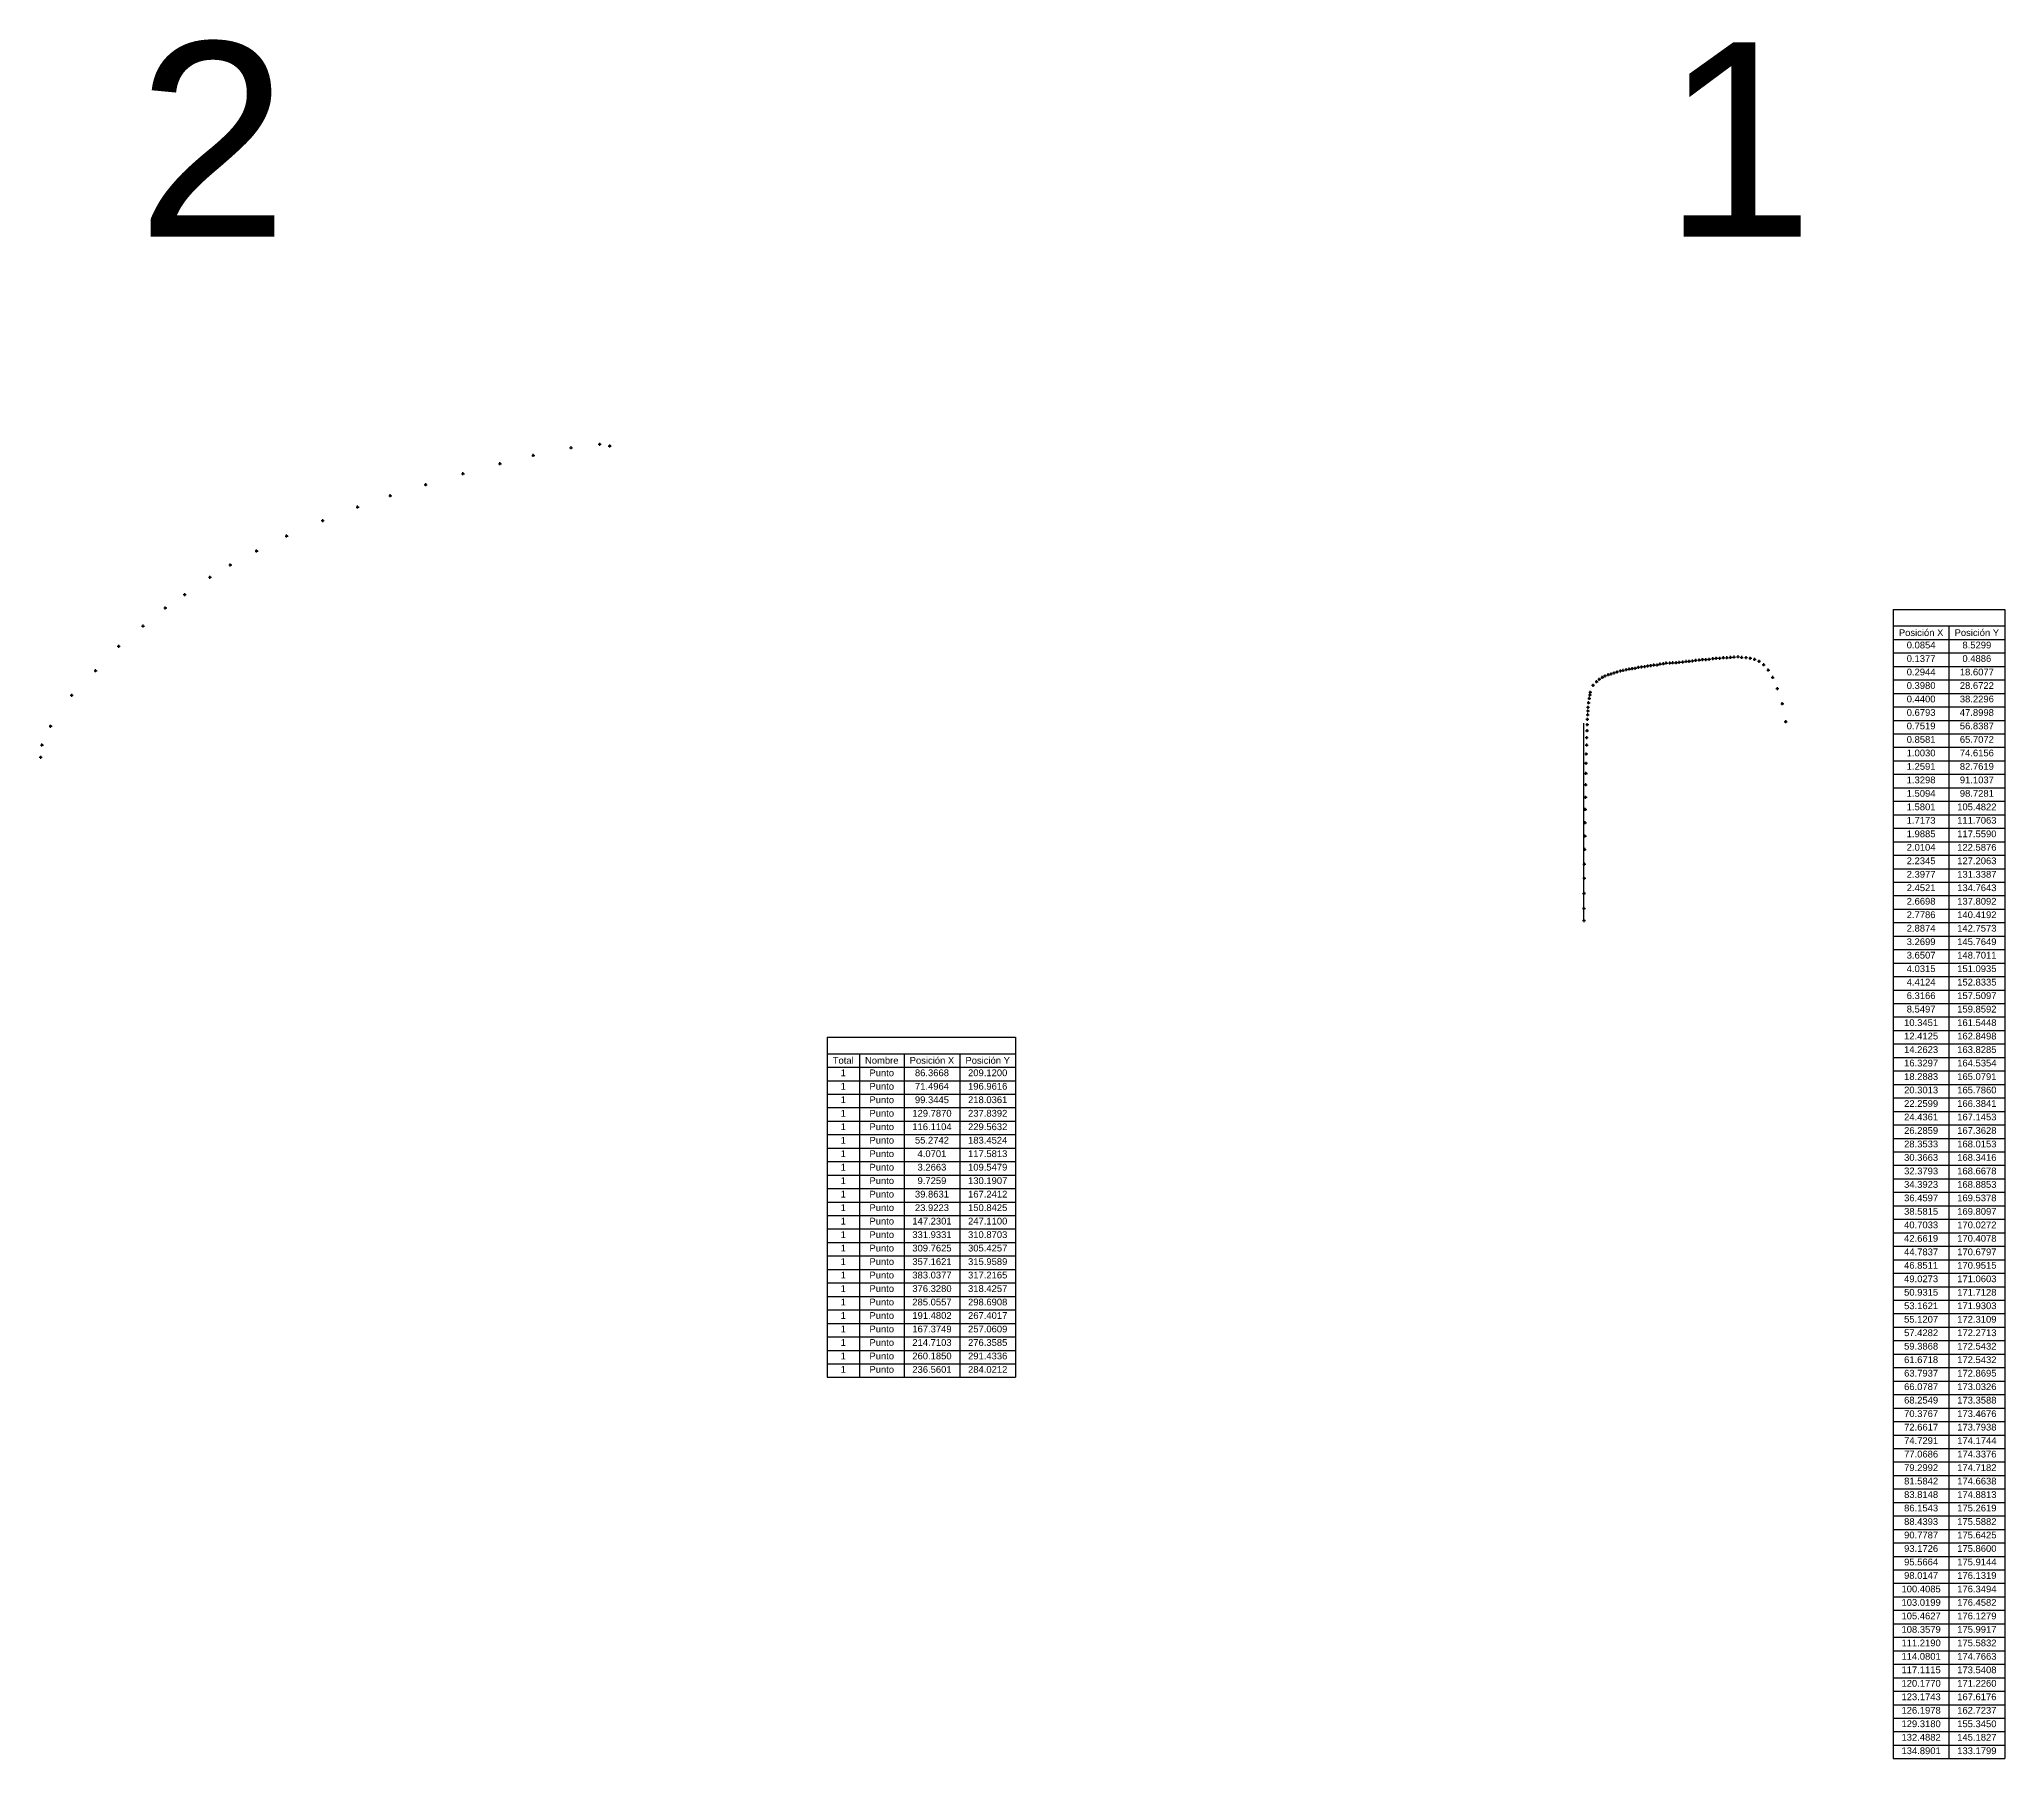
# Model space of a CAD drawing. Header units: millimetres. Extents: x -2667 to 16947, y -838 to 5834.
# Drawn here: x -2667 to -1355, y -559 to 589 of the extents above; entities that cross this region are included whole.
import ezdxf

# ---------------------------------------------------------------- set-up
doc = ezdxf.new("R2010")
doc.units = ezdxf.units.MM
doc.header["$PDMODE"] = 34
doc.header["$PDSIZE"] = -3
doc.styles.get("Standard").update_dxf_attribs({"font": 'arial.ttf'})

# ---------------------------------------------------------------- blocks, each defined once
blk = doc.blocks.new('*T2')
at = {"color": 0, "linetype": 'ByBlock', "lineweight": -2, "transparency": 16777216}
for p, q in [((0, 0), (74.4, 0)), ((0, 0), (0, -767)), ((74.4, 0), (74.4, -767)), ((0, -11), (74.4, -11)), ((37.2, -11), (37.2, -767)), ((0, -20), (74.4, -20)), ((0, -29), (74.4, -29)), ((0, -38), (74.4, -38)), ((0, -47), (74.4, -47)), ((0, -56), (74.4, -56)), ((0, -65), (74.4, -65)), ((0, -74), (74.4, -74)), ((0, -83), (74.4, -83)), ((0, -92), (74.4, -92)), ((0, -101), (74.4, -101)), ((0, -110), (74.4, -110)), ((0, -119), (74.4, -119)), ((0, -128), (74.4, -128)), ((0, -137), (74.4, -137)), ((0, -146), (74.4, -146)), ((0, -155), (74.4, -155)), ((0, -164), (74.4, -164)), ((0, -173), (74.4, -173)), ((0, -182), (74.4, -182)), ((0, -191), (74.4, -191)), ((0, -200), (74.4, -200)), ((0, -209), (74.4, -209)), ((0, -218), (74.4, -218)), ((0, -227), (74.4, -227)), ((0, -236), (74.4, -236)), ((0, -245), (74.4, -245)), ((0, -254), (74.4, -254)), ((0, -263), (74.4, -263)), ((0, -272), (74.4, -272)), ((0, -281), (74.4, -281)), ((0, -290), (74.4, -290)), ((0, -299), (74.4, -299)), ((0, -308), (74.4, -308)), ((0, -317), (74.4, -317)), ((0, -326), (74.4, -326)), ((0, -335), (74.4, -335)), ((0, -344), (74.4, -344)), ((0, -353), (74.4, -353)), ((0, -362), (74.4, -362)), ((0, -371), (74.4, -371)), ((0, -380), (74.4, -380)), ((0, -389), (74.4, -389)), ((0, -398), (74.4, -398)), ((0, -407), (74.4, -407)), ((0, -416), (74.4, -416)), ((0, -425), (74.4, -425)), ((0, -434), (74.4, -434)), ((0, -443), (74.4, -443)), ((0, -452), (74.4, -452)), ((0, -461), (74.4, -461)), ((0, -470), (74.4, -470)), ((0, -479), (74.4, -479)), ((0, -488), (74.4, -488)), ((0, -497), (74.4, -497)), ((0, -506), (74.4, -506)), ((0, -515), (74.4, -515)), ((0, -524), (74.4, -524)), ((0, -533), (74.4, -533)), ((0, -542), (74.4, -542)), ((0, -551), (74.4, -551)), ((0, -560), (74.4, -560)), ((0, -569), (74.4, -569)), ((0, -578), (74.4, -578)), ((0, -587), (74.4, -587)), ((0, -596), (74.4, -596)), ((0, -605), (74.4, -605)), ((0, -614), (74.4, -614)), ((0, -623), (74.4, -623)), ((0, -632), (74.4, -632)), ((0, -641), (74.4, -641)), ((0, -650), (74.4, -650)), ((0, -659), (74.4, -659)), ((0, -668), (74.4, -668)), ((0, -677), (74.4, -677)), ((0, -686), (74.4, -686)), ((0, -695), (74.4, -695)), ((0, -704), (74.4, -704)), ((0, -713), (74.4, -713)), ((0, -722), (74.4, -722)), ((0, -731), (74.4, -731)), ((0, -740), (74.4, -740)), ((0, -749), (74.4, -749)), ((0, -758), (74.4, -758)), ((0, -767), (74.4, -767))]:
    blk.add_line(p, q, dxfattribs=at)
at = {"color": 0, "transparency": 16777216, "char_height": 4.5, "width": 34.201}
for s, insert, attachment_point in [('Posición X', (18.6, -15.5), 5), ('Posición Y', (55.8, -15.5), 5), ('0.0854', (18.6, -21.5), 2), ('8.5299', (55.8, -21.5), 2), ('0.1377', (18.6, -30.5), 2), ('0.4886', (55.8, -30.5), 2), ('0.2944', (18.6, -39.5), 2), ('0.3980', (18.6, -48.5), 2), ('28.6722', (55.8, -48.5), 2), ('18.6077', (55.8, -39.5), 2), ('0.4400', (18.6, -57.5), 2), ('38.2296', (55.8, -57.5), 2), ('0.6793', (18.6, -66.5), 2), ('0.7519', (18.6, -75.5), 2), ('47.8998', (55.8, -66.5), 2), ('56.8387', (55.8, -75.5), 2), ('0.8581', (18.6, -84.5), 2), ('65.7072', (55.8, -84.5), 2), ('1.0030', (18.6, -93.5), 2), ('1.2591', (18.6, -102.5), 2), ('82.7619', (55.8, -102.5), 2), ('74.6156', (55.8, -93.5), 2), ('1.3298', (18.6, -111.5), 2), ('91.1037', (55.8, -111.5), 2), ('1.5094', (18.6, -120.5), 2), ('1.5801', (18.6, -129.5), 2), ('105.4822', (55.8, -129.5), 2), ('98.7281', (55.8, -120.5), 2), ('1.7173', (18.6, -138.5), 2), ('111.7063', (55.8, -138.5), 2), ('2.0104', (18.6, -156.5), 2), ('1.9885', (18.6, -147.5), 2), ('117.5590', (55.8, -147.5), 2), ('122.5876', (55.8, -156.5), 2), ('2.2345', (18.6, -165.5), 2), ('127.2063', (55.8, -165.5), 2), ('2.3977', (18.6, -174.5), 2), ('2.4521', (18.6, -183.5), 2), ('131.3387', (55.8, -174.5), 2), ('134.7643', (55.8, -183.5), 2), ('2.6698', (18.6, -192.5), 2), ('137.8092', (55.8, -192.5), 2), ('2.7786', (18.6, -201.5), 2), ('140.4192', (55.8, -201.5), 2), ('3.2699', (18.6, -219.5), 2), ('2.8874', (18.6, -210.5), 2), ('142.7573', (55.8, -210.5), 2), ('145.7649', (55.8, -219.5), 2), ('3.6507', (18.6, -228.5), 2), ('148.7011', (55.8, -228.5), 2), ('4.0315', (18.6, -237.5), 2), ('4.4124', (18.6, -246.5), 2), ('151.0935', (55.8, -237.5), 2), ('152.8335', (55.8, -246.5), 2), ('6.3166', (18.6, -255.5), 2), ('157.5097', (55.8, -255.5), 2), ('10.3451', (18.6, -273.5), 2), ('8.5497', (18.6, -264.5), 2), ('159.8592', (55.8, -264.5), 2), ('161.5448', (55.8, -273.5), 2), ('12.4125', (18.6, -282.5), 2), ('162.8498', (55.8, -282.5), 2), ('14.2623', (18.6, -291.5), 2), ('16.3297', (18.6, -300.5), 2), ('163.8285', (55.8, -291.5), 2), ('164.5354', (55.8, -300.5), 2), ('18.2883', (18.6, -309.5), 2), ('165.0791', (55.8, -309.5), 2), ('20.3013', (18.6, -318.5), 2), ('22.2599', (18.6, -327.5), 2), ('165.7860', (55.8, -318.5), 2), ('166.3841', (55.8, -327.5), 2), ('24.4361', (18.6, -336.5), 2), ('167.1453', (55.8, -336.5), 2), ('26.2859', (18.6, -345.5), 2), ('167.3628', (55.8, -345.5), 2), ('30.3663', (18.6, -363.5), 2), ('28.3533', (18.6, -354.5), 2), ('168.0153', (55.8, -354.5), 2), ('168.3416', (55.8, -363.5), 2), ('32.3793', (18.6, -372.5), 2), ('168.6678', (55.8, -372.5), 2), ('34.3923', (18.6, -381.5), 2), ('36.4597', (18.6, -390.5), 2), ('168.8853', (55.8, -381.5), 2), ('169.5378', (55.8, -390.5), 2), ('38.5815', (18.6, -399.5), 2), ('169.8097', (55.8, -399.5), 2), ('40.7033', (18.6, -408.5), 2), ('42.6619', (18.6, -417.5), 2), ('170.0272', (55.8, -408.5), 2), ('170.4078', (55.8, -417.5), 2), ('44.7837', (18.6, -426.5), 2), ('170.6797', (55.8, -426.5), 2), ('46.8511', (18.6, -435.5), 2), ('49.0273', (18.6, -444.5), 2), ('170.9515', (55.8, -435.5), 2), ('171.0603', (55.8, -444.5), 2), ('50.9315', (18.6, -453.5), 2), ('171.7128', (55.8, -453.5), 2), ('53.1621', (18.6, -462.5), 2), ('55.1207', (18.6, -471.5), 2), ('171.9303', (55.8, -462.5), 2), ('172.3109', (55.8, -471.5), 2), ('57.4282', (18.6, -480.5), 2), ('172.2713', (55.8, -480.5), 2), ('59.3868', (18.6, -489.5), 2), ('61.6718', (18.6, -498.5), 2), ('172.5432', (55.8, -489.5), 2), ('172.5432', (55.8, -498.5), 2), ('63.7937', (18.6, -507.5), 2), ('172.8695', (55.8, -507.5), 2), ('66.0787', (18.6, -516.5), 2), ('173.0326', (55.8, -516.5), 2), ('68.2549', (18.6, -525.5), 2), ('70.3767', (18.6, -534.5), 2), ('173.3588', (55.8, -525.5), 2), ('173.4676', (55.8, -534.5), 2), ('72.6617', (18.6, -543.5), 2), ('173.7938', (55.8, -543.5), 2), ('74.7291', (18.6, -552.5), 2), ('77.0686', (18.6, -561.5), 2), ('174.1744', (55.8, -552.5), 2), ('174.3376', (55.8, -561.5), 2), ('79.2992', (18.6, -570.5), 2), ('174.7182', (55.8, -570.5), 2), ('81.5842', (18.6, -579.5), 2), ('83.8148', (18.6, -588.5), 2), ('174.6638', (55.8, -579.5), 2), ('174.8813', (55.8, -588.5), 2), ('86.1543', (18.6, -597.5), 2), ('175.2619', (55.8, -597.5), 2), ('88.4393', (18.6, -606.5), 2), ('90.7787', (18.6, -615.5), 2), ('175.5882', (55.8, -606.5), 2), ('175.6425', (55.8, -615.5), 2), ('93.1726', (18.6, -624.5), 2), ('175.8600', (55.8, -624.5), 2), ('95.5664', (18.6, -633.5), 2), ('98.0147', (18.6, -642.5), 2), ('175.9144', (55.8, -633.5), 2), ('176.1319', (55.8, -642.5), 2), ('100.4085', (18.6, -651.5), 2), ('176.3494', (55.8, -651.5), 2), ('103.0199', (18.6, -660.5), 2), ('176.4582', (55.8, -660.5), 2), ('105.4627', (18.6, -669.5), 2), ('108.3579', (18.6, -678.5), 2), ('176.1279', (55.8, -669.5), 2), ('175.9917', (55.8, -678.5), 2), ('111.2190', (18.6, -687.5), 2), ('175.5832', (55.8, -687.5), 2), ('114.0801', (18.6, -696.5), 2), ('117.1115', (18.6, -705.5), 2), ('174.7663', (55.8, -696.5), 2), ('173.5408', (55.8, -705.5), 2), ('120.1770', (18.6, -714.5), 2), ('171.2260', (55.8, -714.5), 2), ('123.1743', (18.6, -723.5), 2), ('126.1978', (18.6, -732.5), 2), ('167.6176', (55.8, -723.5), 2), ('162.7237', (55.8, -732.5), 2), ('129.3180', (18.6, -741.5), 2), ('155.3450', (55.8, -741.5), 2), ('132.4882', (18.6, -750.5), 2), ('134.8901', (18.6, -759.5), 2), ('145.1827', (55.8, -750.5), 2), ('133.1799', (55.8, -759.5), 2)]:
    blk.add_mtext(s, dxfattribs=dict(at, insert=insert, attachment_point=attachment_point))
blk = doc.blocks.new('*T5')
at = {"color": 0, "linetype": 'ByBlock', "lineweight": -2, "transparency": 16777216}
for p, q in [((0, 0), (125.7, 0)), ((0, 0), (0, -227)), ((125.7, 0), (125.7, -227)), ((0, -11), (125.7, -11)), ((21.5, -11), (21.5, -227)), ((51.3, -11), (51.3, -227)), ((88.5, -11), (88.5, -227)), ((0, -20), (125.7, -20)), ((0, -29), (125.7, -29)), ((0, -38), (125.7, -38)), ((0, -47), (125.7, -47)), ((0, -56), (125.7, -56)), ((0, -65), (125.7, -65)), ((0, -74), (125.7, -74)), ((0, -83), (125.7, -83)), ((0, -92), (125.7, -92)), ((0, -101), (125.7, -101)), ((0, -110), (125.7, -110)), ((0, -119), (125.7, -119)), ((0, -128), (125.7, -128)), ((0, -137), (125.7, -137)), ((0, -146), (125.7, -146)), ((0, -155), (125.7, -155)), ((0, -164), (125.7, -164)), ((0, -173), (125.7, -173)), ((0, -182), (125.7, -182)), ((0, -191), (125.7, -191)), ((0, -200), (125.7, -200)), ((0, -209), (125.7, -209)), ((0, -218), (125.7, -218)), ((0, -227), (125.7, -227))]:
    blk.add_line(p, q, dxfattribs=at)
at = {"color": 0, "transparency": 16777216, "char_height": 4.5}
for s, insert, width, attachment_point in [('Total', (10.7, -15.5), 18.476, 5), ('Nombre', (36.4, -15.5), 26.859, 5), ('Posición X', (69.9, -15.5), 34.201, 5), ('Posición Y', (107.1, -15.5), 34.201, 5), ('1', (10.7, -21.5), 18.476, 2), ('Punto', (36.4, -21.5), 26.859, 2), ('86.3668', (69.9, -21.5), 34.201, 2), ('209.1200', (107.1, -21.5), 34.201, 2), ('1', (10.7, -30.5), 18.476, 2), ('Punto', (36.4, -30.5), 26.859, 2), ('71.4964', (69.9, -30.5), 34.201, 2), ('196.9616', (107.1, -30.5), 34.201, 2), ('1', (10.7, -39.5), 18.476, 2), ('1', (10.7, -48.5), 18.476, 2), ('Punto', (36.4, -39.5), 26.859, 2), ('Punto', (36.4, -48.5), 26.859, 2), ('129.7870', (69.9, -48.5), 34.201, 2), ('99.3445', (69.9, -39.5), 34.201, 2), ('218.0361', (107.1, -39.5), 34.201, 2), ('237.8392', (107.1, -48.5), 34.201, 2), ('1', (10.7, -57.5), 18.476, 2), ('Punto', (36.4, -57.5), 26.859, 2), ('116.1104', (69.9, -57.5), 34.201, 2), ('229.5632', (107.1, -57.5), 34.201, 2), ('1', (10.7, -66.5), 18.476, 2), ('1', (10.7, -75.5), 18.476, 2), ('Punto', (36.4, -66.5), 26.859, 2), ('Punto', (36.4, -75.5), 26.859, 2), ('55.2742', (69.9, -66.5), 34.201, 2), ('4.0701', (69.9, -75.5), 34.201, 2), ('183.4524', (107.1, -66.5), 34.201, 2), ('117.5813', (107.1, -75.5), 34.201, 2), ('1', (10.7, -84.5), 18.476, 2), ('Punto', (36.4, -84.5), 26.859, 2), ('3.2663', (69.9, -84.5), 34.201, 2), ('109.5479', (107.1, -84.5), 34.201, 2), ('1', (10.7, -93.5), 18.476, 2), ('1', (10.7, -102.5), 18.476, 2), ('Punto', (36.4, -93.5), 26.859, 2), ('Punto', (36.4, -102.5), 26.859, 2), ('39.8631', (69.9, -102.5), 34.201, 2), ('9.7259', (69.9, -93.5), 34.201, 2), ('130.1907', (107.1, -93.5), 34.201, 2), ('167.2412', (107.1, -102.5), 34.201, 2), ('1', (10.7, -111.5), 18.476, 2), ('Punto', (36.4, -111.5), 26.859, 2), ('23.9223', (69.9, -111.5), 34.201, 2), ('150.8425', (107.1, -111.5), 34.201, 2), ('1', (10.7, -120.5), 18.476, 2), ('1', (10.7, -129.5), 18.476, 2), ('Punto', (36.4, -120.5), 26.859, 2), ('Punto', (36.4, -129.5), 26.859, 2), ('331.9331', (69.9, -129.5), 34.201, 2), ('147.2301', (69.9, -120.5), 34.201, 2), ('247.1100', (107.1, -120.5), 34.201, 2), ('310.8703', (107.1, -129.5), 34.201, 2), ('1', (10.7, -138.5), 18.476, 2), ('Punto', (36.4, -138.5), 26.859, 2), ('309.7625', (69.9, -138.5), 34.201, 2), ('305.4257', (107.1, -138.5), 34.201, 2), ('1', (10.7, -147.5), 18.476, 2), ('1', (10.7, -156.5), 18.476, 2), ('Punto', (36.4, -147.5), 26.859, 2), ('Punto', (36.4, -156.5), 26.859, 2), ('357.1621', (69.9, -147.5), 34.201, 2), ('383.0377', (69.9, -156.5), 34.201, 2), ('315.9589', (107.1, -147.5), 34.201, 2), ('317.2165', (107.1, -156.5), 34.201, 2), ('1', (10.7, -165.5), 18.476, 2), ('Punto', (36.4, -165.5), 26.859, 2), ('376.3280', (69.9, -165.5), 34.201, 2), ('318.4257', (107.1, -165.5), 34.201, 2), ('1', (10.7, -174.5), 18.476, 2), ('1', (10.7, -183.5), 18.476, 2), ('Punto', (36.4, -174.5), 26.859, 2), ('Punto', (36.4, -183.5), 26.859, 2), ('285.0557', (69.9, -174.5), 34.201, 2), ('191.4802', (69.9, -183.5), 34.201, 2), ('298.6908', (107.1, -174.5), 34.201, 2), ('267.4017', (107.1, -183.5), 34.201, 2), ('1', (10.7, -192.5), 18.476, 2), ('Punto', (36.4, -192.5), 26.859, 2), ('167.3749', (69.9, -192.5), 34.201, 2), ('257.0609', (107.1, -192.5), 34.201, 2), ('1', (10.7, -201.5), 18.476, 2), ('Punto', (36.4, -201.5), 26.859, 2), ('214.7103', (69.9, -201.5), 34.201, 2), ('276.3585', (107.1, -201.5), 34.201, 2), ('1', (10.7, -210.5), 18.476, 2), ('1', (10.7, -219.5), 18.476, 2), ('Punto', (36.4, -210.5), 26.859, 2), ('Punto', (36.4, -219.5), 26.859, 2), ('260.1850', (69.9, -210.5), 34.201, 2), ('236.5601', (69.9, -219.5), 34.201, 2), ('291.4336', (107.1, -210.5), 34.201, 2), ('284.0212', (107.1, -219.5), 34.201, 2)]:
    blk.add_mtext(s, dxfattribs=dict(at, insert=insert, width=width, attachment_point=attachment_point))

msp = doc.modelspace()

# ---------------------------------------------------------------- linework, layer by layer
msp.add_line((-1636.1, 0), (-1636.1, 132.2))
for p in [(-2312, 316), (-2292.8, 318.4), (-2286.1, 317.2), (-2359.4, 305.4), (-2337.2, 310.9), (-2409, 291.4), (-2384.1, 298.7), (-2454.4, 276.4), (-2432.6, 284), (-2477.7, 267.4), (-2501.8, 257.1), (-2539.4, 237.8), (-2521.9, 247.1), (-2553, 229.6), (-2582.8, 209.1), (-2569.8, 218), (-2597.6, 197), (-2613.9, 183.5), (-1599.6, 169.5), (-1597.5, 169.8), (-1595.4, 170), (-1593.4, 170.4), (-1591.3, 170.7), (-1589.2, 171), (-1587, 171.1), (-1585.1, 171.7), (-1582.9, 171.9), (-1581, 172.3), (-1578.6, 172.3), (-1576.7, 172.5), (-1574.4, 172.5), (-1572.3, 172.9), (-1570, 173), (-1567.8, 173.4), (-1565.7, 173.5), (-1563.4, 173.8), (-1561.3, 174.2), (-1559, 174.3), (-1556.8, 174.7), (-1554.5, 174.7), (-1552.3, 174.9), (-1549.9, 175.3), (-1547.6, 175.6), (-1545.3, 175.6), (-1542.9, 175.9), (-1540.5, 175.9), (-1538.1, 176.1), (-1535.7, 176.3), (-1533.1, 176.5), (-1530.6, 176.1), (-1527.7, 176), (-1524.9, 175.6), (-1522, 174.8), (-1519, 173.5), (-1515.9, 171.2), (-2629.3, 167.2), (-1629.8, 157.5), (-1627.5, 159.9), (-1625.7, 161.5), (-1623.7, 162.8), (-1621.8, 163.8), (-1619.7, 164.5), (-1617.8, 165.1), (-1615.8, 165.8), (-1613.8, 166.4), (-1611.6, 167.1), (-1609.8, 167.4), (-1607.7, 168), (-1605.7, 168.3), (-1603.7, 168.7), (-1601.7, 168.9), (-1512.9, 167.6), (-1509.9, 162.7), (-2645.2, 150.8), (-1632.8, 145.8), (-1632.4, 148.7), (-1632, 151.1), (-1631.7, 152.8), (-1506.8, 155.3), (-1503.6, 145.2), (-2659.4, 130.2), (-1633.7, 131.3), (-1633.6, 134.8), (-1633.4, 137.8), (-1633.3, 140.4), (-1633.2, 142.8), (-1501.2, 133.2), (-2665.1, 117.6), (-1634.1, 122.6), (-1634.1, 117.6), (-1633.8, 127.2), (-2665.9, 109.5), (-1634.5, 105.5), (-1634.4, 111.7), (-1634.7, 91.1), (-1634.6, 98.7), (-1634.8, 82.8), (-1635.2, 65.7), (-1635.1, 74.6), (-1635.3, 56.8), (-1635.4, 47.9), (-1635.7, 28.7), (-1635.6, 38.2), (-1635.8, 18.6), (-1636, 8.5), (-1635.9, 0.5)]:
    msp.add_point(p)

# ---------------------------------------------------------------- block references
for name, p in [('*T2', (-1429.5, 208.1)), ('*T5', (-2141, -77.4))]:
    msp.add_blockref(name, p)

# ---------------------------------------------------------------- texts
for s, p in [('2', (-2601.7, 457)), ('1', (-1583.1, 457))]:
    msp.add_text(s, height=129.7).set_placement(p)

doc.saveas('drawing.dxf')
